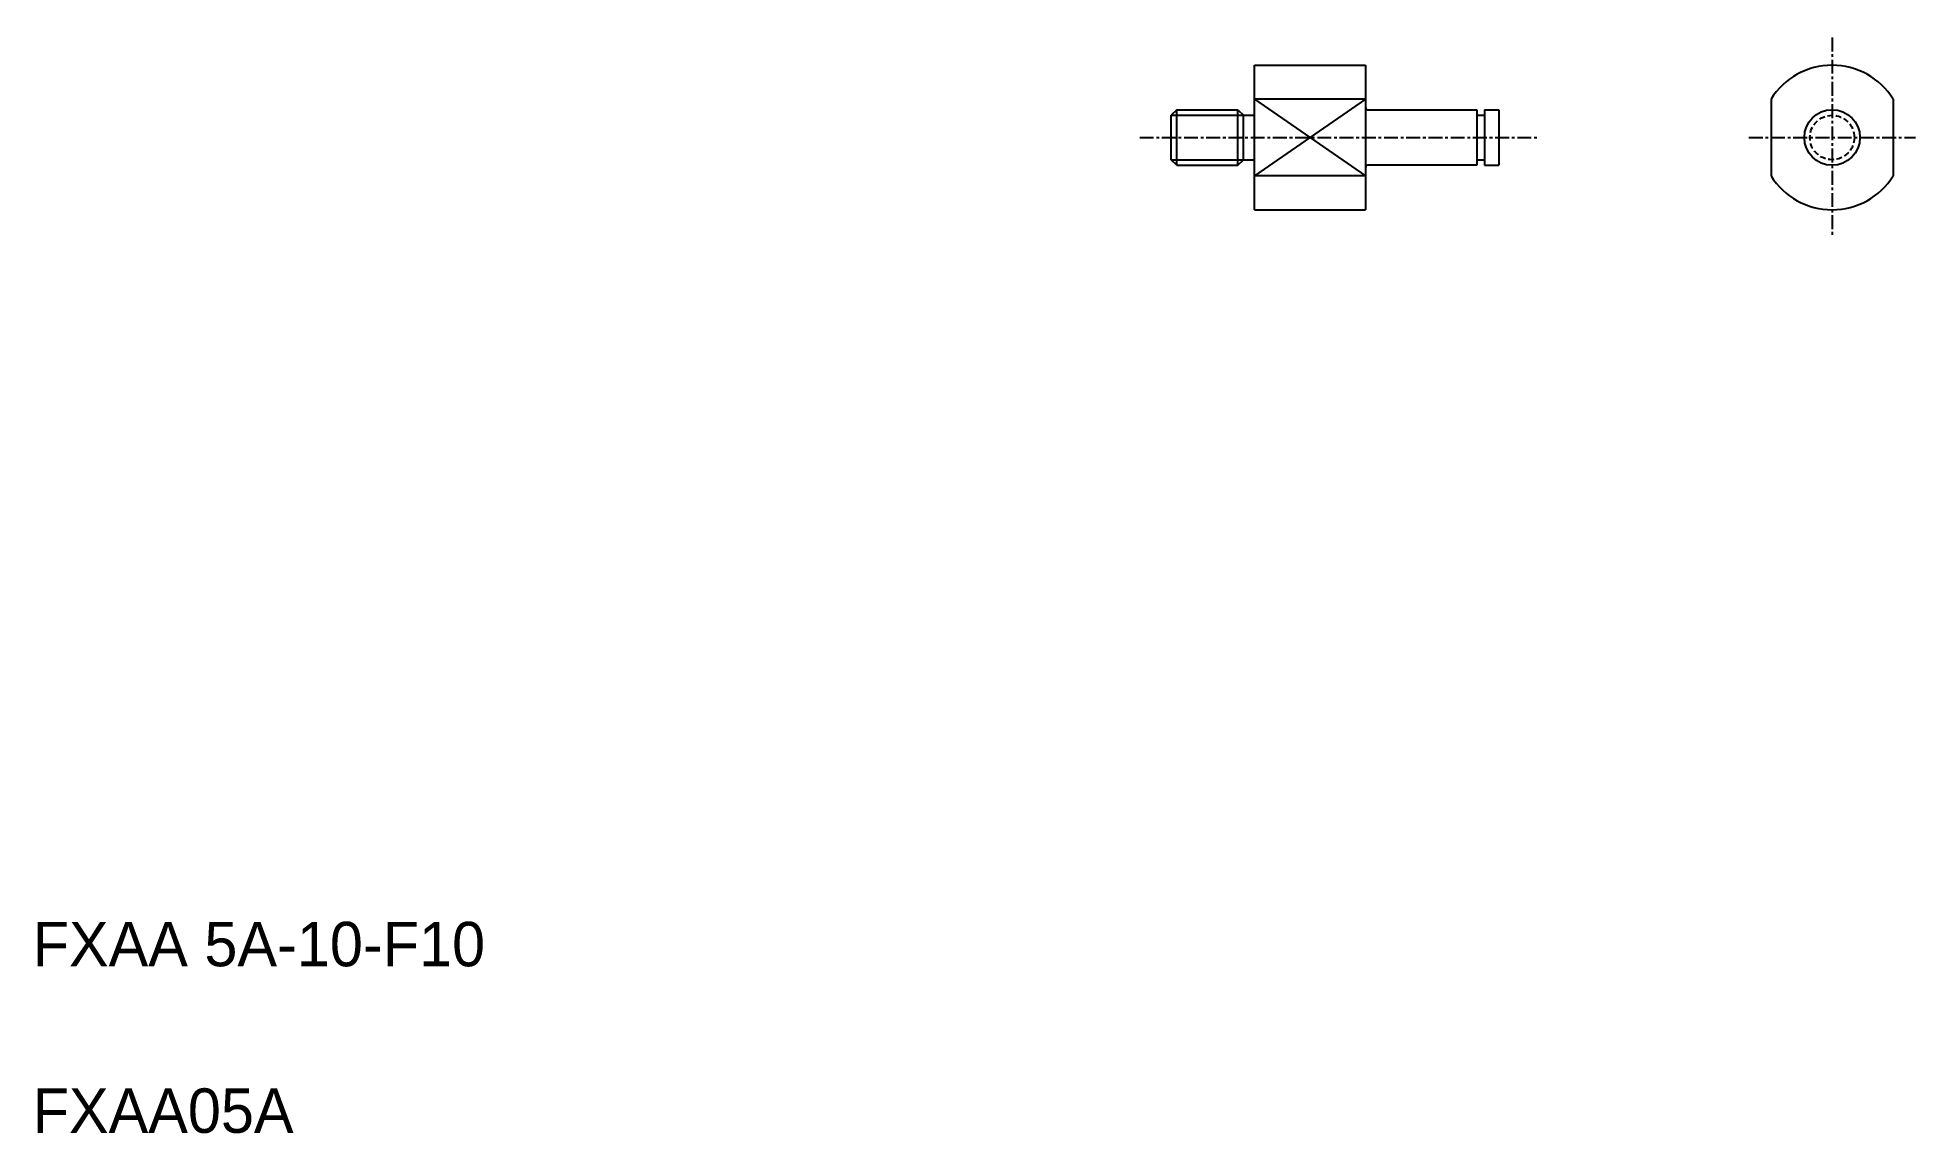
# Model space of a CAD drawing. Extents: x 10 to 180, y 10 to 109.
import ezdxf

# ---------------------------------------------------------------- set-up
doc = ezdxf.new("R2010")
doc.units = 0
doc.linetypes.add('CENTER', pattern=[2, 1.25, -0.25, 0.25, -0.25])
doc.linetypes.add('DASHED', pattern=[0.75, 0.5, -0.25])
doc.layers.get('0').update_dxf_attribs({"linetype": 'CONTINUOUS'})
doc.layers.add('CENTER', color=1, linetype='CENTER')

msp = doc.modelspace()

# ---------------------------------------------------------------- linework, layer by layer
at = {"color": 7, "linetype": 'CONTINUOUS'}
for p, q in [((120, 93.5), (120, 106.5)), ((120, 106.5), (130, 106.5)), ((130, 106.5), (130, 103.34)), ((130, 103.46), (120, 103.46)), ((130, 103.34), (130, 96.66)), ((166.5, 103.46), (166.5, 96.54)), ((177.5, 103.46), (177.5, 96.54)), ((113, 102.5), (112.5, 102)), ((112.5, 98), (112.5, 102)), ((113, 97.5), (113, 102.5)), ((113, 102.5), (118.5, 102.5)), ((118.5, 97.5), (118.5, 102.5)), ((118.5, 102.5), (119, 102)), ((119, 98), (119, 102)), ((119, 102), (120, 102)), ((130.2, 102.5), (140, 102.5)), ((132.65, 102.5), (132.65, 102.5)), ((135.1, 102.5), (135.1, 102.5)), ((140, 102.5), (140, 97.5)), ((140, 102), (140.7, 102)), ((140.7, 102.5), (140.7, 97.5)), ((140.7, 102.5), (142, 102.5)), ((142, 102.5), (142, 97.5)), ((113, 97.5), (112.5, 98)), ((113, 97.5), (118.5, 97.5)), ((118.5, 97.5), (119, 98)), ((119, 98), (120, 98)), ((130, 96.54), (120, 96.54)), ((130, 96.66), (130, 93.5)), ((140, 97.5), (130.2, 97.5)), ((140, 98), (140.7, 98)), ((140.7, 97.5), (142, 97.5)), ((120, 93.5), (130, 93.5))]:
    msp.add_line(p, q, dxfattribs=at)
at = {"color": 3, "linetype": 'CONTINUOUS'}
for p, q in [((120, 103.46), (130, 96.54)), ((130, 103.46), (120, 96.54)), ((112.5, 102), (119, 102)), ((112.5, 98), (119, 98))]:
    msp.add_line(p, q, dxfattribs=at)
at = {"color": 7, "linetype": 'CONTINUOUS'}
msp.add_circle((172, 100), 2.5, dxfattribs=at)
at = {"color": 3, "linetype": 'DASHED'}
msp.add_circle((172, 100), 2, dxfattribs=at)
at = {"color": 7, "linetype": 'CONTINUOUS'}
for centre, radius, start, end in [((172, 100), 6.5, 32.2042, 147.7958), ((130.2, 102.7), 0.2, 180, 270), ((130.2, 97.3), 0.2, 90, 180), ((172, 100), 6.5, 212.2042, 327.7958)]:
    msp.add_arc(centre, radius, start, end, dxfattribs=at)
at = {"layer": 'CENTER', "color": 1, "linetype": 'CENTER'}
for p, q in [((172, 109), (172, 91)), ((109.66, 100), (145.4, 100)), ((164.5, 100), (179.5, 100))]:
    msp.add_line(p, q, dxfattribs=at)

# ---------------------------------------------------------------- texts
at = {"color": 7, "linetype": 'CONTINUOUS'}
for s, p in [('FXAA 5A-10-F10', (10, 25.38)), ('FXAA05A', (10, 10.38))]:
    msp.add_text(s, height=4, dxfattribs=at).set_placement(p)

doc.saveas('drawing.dxf')
